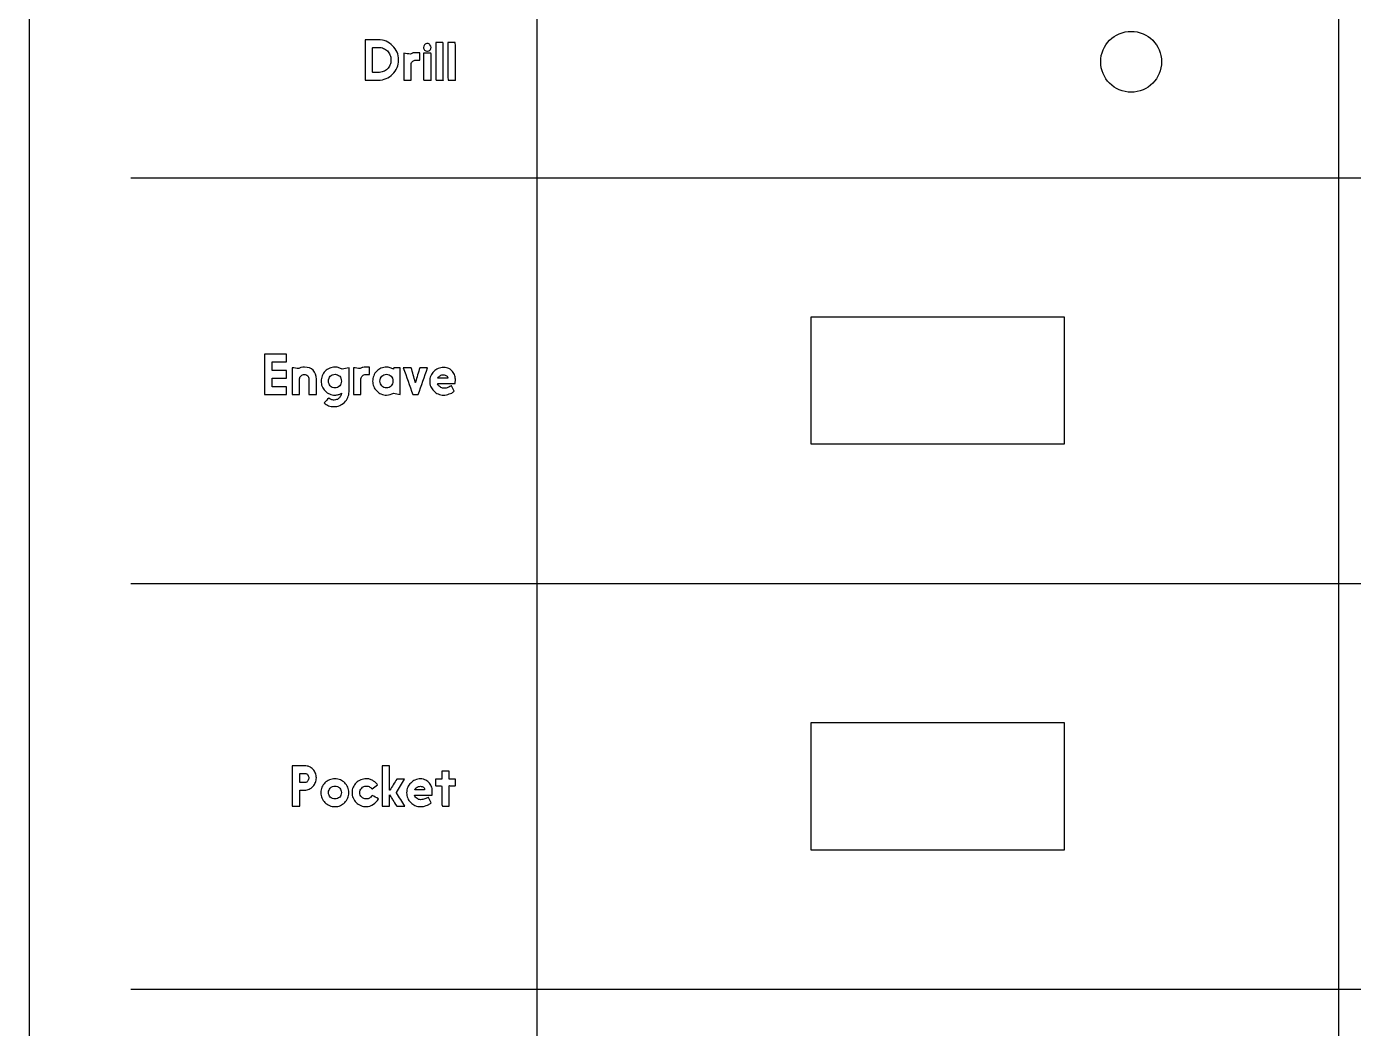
# Model space of a CAD drawing. Header units: millimetres. Extents: x 25 to 322, y 25 to 446.
# Drawn here: x 24.7 to 155.5, y 234.1 to 332.9 of the extents above; entities that cross this region are included whole.
import ezdxf

# ---------------------------------------------------------------- set-up
doc = ezdxf.new("R2010")
doc.units = ezdxf.units.MM
doc.header["$MEASUREMENT"] = 0
doc.layers.add('Work layer', color=254, linetype='Continuous', true_color=0xdddddd)

msp = doc.modelspace()

# ---------------------------------------------------------------- linework, layer by layer
at = {"layer": 'Work layer'}
for points in [[(75, 392), (75, 38)], [(154, 392), (154, 78)], [(35, 318), (312, 318)], [(35, 278), (312, 278)], [(35, 238), (312, 238)]]:
    msp.add_lwpolyline(points, dxfattribs=at)
for points in [[(102, 291.75), (127, 291.75), (127, 304.25), (102, 304.25)], [(102, 251.75), (127, 251.75), (127, 264.25), (102, 264.25)]]:
    msp.add_lwpolyline(points, close=True, dxfattribs=at)
msp.add_circle((133.57, 329.43), 3, dxfattribs=at)
msp.add_rational_spline([(25, 28), (25, 25), (28, 25), (173.5, 25), (319, 25), (322, 25), (322, 28), (322, 235), (322, 442), (322, 445), (319, 445), (173.5, 445), (28, 445), (25, 445), (25, 442), (25, 235), (25, 28)], [1, 0.707106781187, 1, 1, 1, 0.707106781187, 1, 1, 1, 0.707106781187, 1, 1, 1, 0.707106781187, 1, 1, 1], degree=2, knots=[0, 0, 0, 4.712389, 4.712389, 295.712389, 295.712389, 300.424778, 300.424778, 714.424778, 714.424778, 719.137167, 719.137167, 1010.137167, 1010.137167, 1014.849556, 1014.849556, 1428.849556, 1428.849556, 1428.849556], dxfattribs=at)
for points, degree, knots in [([(58.08, 331.6), (58.51, 331.6), (58.94, 331.6), (59.38, 331.6), (59.65, 331.6), (59.93, 331.55), (60.15, 331.45), (60.4, 331.32), (60.63, 331.2), (60.8, 331), (60.98, 330.82), (61.13, 330.62), (61.23, 330.38), (61.33, 330.15), (61.38, 329.88), (61.38, 329.6), (61.38, 329.32), (61.33, 329.07), (61.23, 328.85), (61.13, 328.6), (60.98, 328.4), (60.8, 328.2), (60.63, 328.02), (60.4, 327.88), (60.15, 327.77), (59.93, 327.68), (59.65, 327.62), (59.38, 327.62), (58.94, 327.62), (58.51, 327.62), (58.08, 327.62), (58.08, 328.95), (58.08, 330.27), (58.08, 331.6)], 3, [0, 0, 0, 0, 1, 1, 1, 2, 2, 2, 3, 3, 3, 4, 4, 4, 5, 5, 5, 6, 6, 6, 7, 7, 7, 8, 8, 8, 9, 9, 9, 10, 10, 10, 11, 11, 11, 11]), ([(59.38, 328.38), (59.55, 328.38), (59.73, 328.4), (59.88, 328.48), (60.03, 328.52), (60.15, 328.6), (60.28, 328.73), (60.38, 328.82), (60.48, 328.95), (60.53, 329.1), (60.6, 329.25), (60.63, 329.43), (60.63, 329.6), (60.63, 329.8), (60.6, 329.95), (60.53, 330.1), (60.48, 330.27), (60.4, 330.4), (60.28, 330.5), (60.18, 330.6), (60.05, 330.7), (59.9, 330.75), (59.75, 330.82), (59.58, 330.85), (59.4, 330.85), (59.22, 330.85), (59.03, 330.85), (58.85, 330.85), (58.83, 330.85), (58.83, 330.82), (58.83, 330.82), (58.83, 330.02), (58.83, 329.21), (58.83, 328.4), (58.83, 328.38), (58.83, 328.38), (58.85, 328.38), (59.03, 328.38), (59.2, 328.38), (59.38, 328.38)], 3, [0, 0, 0, 0, 1, 1, 1, 2, 2, 2, 3, 3, 3, 4, 4, 4, 5, 5, 5, 6, 6, 6, 7, 7, 7, 8, 8, 8, 9, 9, 9, 10, 10, 10, 11, 11, 11, 12, 12, 12, 13, 13, 13, 13]), ([(63.85, 330.85), (63.85, 330.95), (63.88, 331.02), (63.95, 331.1), (64.03, 331.18), (64.13, 331.23), (64.23, 331.23), (64.3, 331.23), (64.4, 331.18), (64.48, 331.1), (64.55, 331.02), (64.58, 330.95), (64.58, 330.85), (64.58, 330.75), (64.55, 330.65), (64.48, 330.57), (64.4, 330.5), (64.3, 330.48), (64.23, 330.48), (64.13, 330.48), (64.03, 330.5), (63.95, 330.57), (63.88, 330.65), (63.85, 330.75), (63.85, 330.85)], 3, [0, 0, 0, 0, 1, 1, 1, 2, 2, 2, 3, 3, 3, 4, 4, 4, 5, 5, 5, 6, 6, 6, 7, 7, 7, 8, 8, 8, 8]), ([(65.05, 331.32), (65.41, 331.32), (65.78, 331.32), (65.78, 329.48), (65.78, 327.62), (65.41, 327.62), (65.05, 327.62), (65.05, 329.48), (65.05, 331.32)], 2, [0, 0, 0, 1, 1, 2, 2, 3, 3, 4, 4, 4]), ([(66.25, 331.32), (66.61, 331.32), (66.98, 331.32), (66.98, 329.48), (66.98, 327.62), (66.61, 327.62), (66.25, 327.62), (66.25, 329.48), (66.25, 331.32)], 2, [0, 0, 0, 1, 1, 2, 2, 3, 3, 4, 4, 4]), ([(61.9, 330.27), (62.12, 330.24), (62.33, 330.21), (62.55, 330.18), (62.63, 330.23), (62.73, 330.27), (62.8, 330.3), (62.9, 330.3), (63, 330.32), (63.08, 330.32), (63.21, 330.32), (63.34, 330.32), (63.48, 330.32), (63.48, 330.08), (63.48, 329.84), (63.48, 329.6), (63.34, 329.6), (63.21, 329.6), (63.08, 329.6), (62.98, 329.6), (62.85, 329.55), (62.78, 329.48), (62.68, 329.4), (62.63, 329.3), (62.63, 329.18), (62.63, 328.66), (62.63, 328.14), (62.63, 327.62), (62.38, 327.62), (62.14, 327.62), (61.9, 327.62), (61.9, 328.51), (61.9, 329.39), (61.9, 330.27)], 3, [0, 0, 0, 0, 1, 1, 1, 2, 2, 2, 3, 3, 3, 4, 4, 4, 5, 5, 5, 6, 6, 6, 7, 7, 7, 8, 8, 8, 9, 9, 9, 10, 10, 10, 11, 11, 11, 11]), ([(63.85, 330.27), (64.21, 330.27), (64.58, 330.27), (64.58, 328.95), (64.58, 327.62), (64.21, 327.62), (63.85, 327.62), (63.85, 328.95), (63.85, 330.27)], 2, [0, 0, 0, 1, 1, 2, 2, 3, 3, 4, 4, 4]), ([(48.93, 297.4), (48.93, 297.38), (48.93, 297.38), (48.95, 297.38), (49.42, 297.38), (49.88, 297.38), (50.35, 297.38), (50.35, 297.12), (50.35, 296.88), (50.35, 296.62), (49.63, 296.62), (48.9, 296.62), (48.18, 296.62), (48.18, 297.95), (48.18, 299.27), (48.18, 300.6), (48.9, 300.6), (49.63, 300.6), (50.35, 300.6), (50.35, 300.35), (50.35, 300.1), (50.35, 299.85), (49.88, 299.85), (49.42, 299.85), (48.95, 299.85), (48.93, 299.85), (48.93, 299.82), (48.93, 299.82), (48.93, 299.56), (48.93, 299.29), (48.93, 299.02), (48.93, 299), (48.93, 299), (48.95, 299), (49.42, 299), (49.88, 299), (50.35, 299), (50.35, 298.75), (50.35, 298.5), (50.35, 298.25), (49.88, 298.25), (49.42, 298.25), (48.95, 298.25), (48.93, 298.25), (48.93, 298.23), (48.93, 298.23), (48.93, 297.95), (48.93, 297.68), (48.93, 297.4)], 3, [0, 0, 0, 0, 1, 1, 1, 2, 2, 2, 3, 3, 3, 4, 4, 4, 5, 5, 5, 6, 6, 6, 7, 7, 7, 8, 8, 8, 9, 9, 9, 10, 10, 10, 11, 11, 11, 12, 12, 12, 13, 13, 13, 14, 14, 14, 15, 15, 15, 16, 16, 16, 16]), ([(50.9, 299.27), (51.12, 299.24), (51.33, 299.21), (51.55, 299.18), (51.63, 299.23), (51.73, 299.27), (51.8, 299.3), (51.9, 299.3), (52, 299.32), (52.1, 299.32), (52.48, 299.32), (52.75, 299.23), (52.98, 299.02), (53.18, 298.8), (53.28, 298.52), (53.28, 298.15), (53.28, 297.64), (53.28, 297.13), (53.28, 296.62), (53.03, 296.62), (52.79, 296.62), (52.55, 296.62), (52.55, 297.13), (52.55, 297.64), (52.55, 298.15), (52.55, 298.27), (52.5, 298.38), (52.43, 298.48), (52.33, 298.55), (52.23, 298.6), (52.1, 298.6), (51.98, 298.6), (51.85, 298.55), (51.78, 298.48), (51.68, 298.4), (51.63, 298.3), (51.63, 298.18), (51.63, 297.66), (51.63, 297.14), (51.63, 296.62), (51.38, 296.62), (51.14, 296.62), (50.9, 296.62), (50.9, 297.51), (50.9, 298.39), (50.9, 299.27)], 3, [0, 0, 0, 0, 1, 1, 1, 2, 2, 2, 3, 3, 3, 4, 4, 4, 5, 5, 5, 6, 6, 6, 7, 7, 7, 8, 8, 8, 9, 9, 9, 10, 10, 10, 11, 11, 11, 12, 12, 12, 13, 13, 13, 14, 14, 14, 15, 15, 15, 15]), ([(54.5, 296.27), (54.58, 296.23), (54.65, 296.18), (54.73, 296.15), (54.83, 296.1), (54.93, 296.07), (55.03, 296.07), (55.13, 296.07), (55.2, 296.1), (55.28, 296.12), (55.38, 296.15), (55.45, 296.2), (55.5, 296.27), (55.58, 296.32), (55.63, 296.4), (55.68, 296.48), (55.73, 296.55), (55.75, 296.62), (55.75, 296.73), (55.75, 296.73), (55.75, 296.74), (55.75, 296.75), (55.65, 296.68), (55.55, 296.65), (55.45, 296.62), (55.35, 296.6), (55.23, 296.57), (55.1, 296.57), (54.93, 296.57), (54.75, 296.6), (54.58, 296.68), (54.43, 296.75), (54.28, 296.85), (54.15, 296.98), (54.03, 297.1), (53.93, 297.25), (53.85, 297.43), (53.78, 297.57), (53.75, 297.75), (53.75, 297.95), (53.75, 298.12), (53.8, 298.3), (53.85, 298.48), (53.93, 298.65), (54.03, 298.8), (54.15, 298.93), (54.28, 299.05), (54.43, 299.15), (54.6, 299.23), (54.75, 299.27), (54.93, 299.32), (55.13, 299.32), (55.25, 299.32), (55.4, 299.3), (55.5, 299.27), (55.63, 299.23), (55.73, 299.18), (55.83, 299.12), (56.05, 299.18), (56.28, 299.23), (56.5, 299.27), (56.5, 298.48), (56.5, 297.69), (56.5, 296.9), (56.5, 296.7), (56.45, 296.5), (56.38, 296.32), (56.3, 296.15), (56.2, 296), (56.05, 295.85), (55.93, 295.73), (55.75, 295.62), (55.58, 295.55), (55.4, 295.45), (55.2, 295.43), (55, 295.43), (54.83, 295.43), (54.65, 295.45), (54.48, 295.52), (54.33, 295.6), (54.18, 295.68), (54.05, 295.8), (54.2, 295.96), (54.35, 296.12), (54.5, 296.27)], 3, [0, 0, 0, 0, 1.035714, 1.035714, 1.035714, 2.071429, 2.071429, 2.071429, 3.107143, 3.107143, 3.107143, 4.142857, 4.142857, 4.142857, 5.178571, 5.178571, 5.178571, 6.214286, 6.214286, 6.214286, 7.25, 7.25, 7.25, 8.285714, 8.285714, 8.285714, 9.321429, 9.321429, 9.321429, 10.357143, 10.357143, 10.357143, 11.392857, 11.392857, 11.392857, 12.428571, 12.428571, 12.428571, 13.464286, 13.464286, 13.464286, 14.5, 14.5, 14.5, 15.535714, 15.535714, 15.535714, 16.571429, 16.571429, 16.571429, 17.607143, 17.607143, 17.607143, 18.642857, 18.642857, 18.642857, 19.678571, 19.678571, 19.678571, 20.714286, 20.714286, 20.714286, 21.75, 21.75, 21.75, 22.785714, 22.785714, 22.785714, 23.821429, 23.821429, 23.821429, 24.857143, 24.857143, 24.857143, 25.892857, 25.892857, 25.892857, 26.928571, 26.928571, 26.928571, 27.964286, 27.964286, 27.964286, 29, 29, 29, 29]), ([(54.48, 297.95), (54.48, 297.85), (54.5, 297.77), (54.53, 297.68), (54.55, 297.6), (54.6, 297.52), (54.65, 297.48), (54.73, 297.4), (54.78, 297.35), (54.85, 297.32), (54.95, 297.3), (55.03, 297.27), (55.13, 297.27), (55.2, 297.27), (55.28, 297.3), (55.38, 297.32), (55.45, 297.35), (55.5, 297.4), (55.58, 297.48), (55.63, 297.52), (55.68, 297.6), (55.7, 297.68), (55.73, 297.77), (55.75, 297.85), (55.75, 297.95), (55.75, 298.05), (55.73, 298.12), (55.7, 298.23), (55.68, 298.3), (55.63, 298.38), (55.58, 298.43), (55.5, 298.5), (55.45, 298.52), (55.38, 298.57), (55.28, 298.6), (55.2, 298.62), (55.13, 298.62), (55.03, 298.62), (54.95, 298.6), (54.85, 298.57), (54.78, 298.52), (54.73, 298.5), (54.65, 298.43), (54.6, 298.38), (54.55, 298.3), (54.53, 298.23), (54.5, 298.12), (54.48, 298.05), (54.48, 297.95)], 3, [0, 0, 0, 0, 1, 1, 1, 2, 2, 2, 3, 3, 3, 4, 4, 4, 5, 5, 5, 6, 6, 6, 7, 7, 7, 8, 8, 8, 9, 9, 9, 10, 10, 10, 11, 11, 11, 12, 12, 12, 13, 13, 13, 14, 14, 14, 15, 15, 15, 16, 16, 16, 16]), ([(56.95, 299.27), (57.17, 299.24), (57.38, 299.21), (57.6, 299.18), (57.68, 299.23), (57.78, 299.27), (57.85, 299.3), (57.95, 299.3), (58.05, 299.32), (58.13, 299.32), (58.26, 299.32), (58.39, 299.32), (58.53, 299.32), (58.53, 299.08), (58.53, 298.84), (58.53, 298.6), (58.39, 298.6), (58.26, 298.6), (58.13, 298.6), (58.03, 298.6), (57.9, 298.55), (57.83, 298.48), (57.73, 298.4), (57.68, 298.3), (57.68, 298.18), (57.68, 297.66), (57.68, 297.14), (57.68, 296.62), (57.43, 296.62), (57.19, 296.62), (56.95, 296.62), (56.95, 297.51), (56.95, 298.39), (56.95, 299.27)], 3, [0, 0, 0, 0, 1, 1, 1, 2, 2, 2, 3, 3, 3, 4, 4, 4, 5, 5, 5, 6, 6, 6, 7, 7, 7, 8, 8, 8, 9, 9, 9, 10, 10, 10, 11, 11, 11, 11]), ([(58.83, 297.95), (58.83, 298.12), (58.85, 298.3), (58.93, 298.48), (59, 298.65), (59.1, 298.8), (59.23, 298.93), (59.35, 299.05), (59.5, 299.15), (59.65, 299.23), (59.83, 299.27), (60, 299.32), (60.18, 299.32), (60.3, 299.32), (60.43, 299.3), (60.55, 299.27), (60.68, 299.23), (60.78, 299.18), (60.88, 299.12), (60.88, 299.18), (60.89, 299.23), (60.9, 299.27), (61.12, 299.27), (61.33, 299.27), (61.55, 299.27), (61.55, 298.39), (61.55, 297.51), (61.55, 296.62), (61.33, 296.68), (61.12, 296.73), (60.9, 296.77), (60.68, 296.65), (60.45, 296.57), (60.18, 296.57), (60, 296.57), (59.83, 296.6), (59.65, 296.68), (59.5, 296.75), (59.35, 296.85), (59.23, 296.98), (59.1, 297.1), (59, 297.25), (58.93, 297.43), (58.85, 297.57), (58.83, 297.75), (58.83, 297.95)], 3, [0, 0, 0, 0, 1, 1, 1, 2, 2, 2, 3, 3, 3, 4, 4, 4, 5, 5, 5, 6, 6, 6, 7, 7, 7, 8, 8, 8, 9, 9, 9, 10, 10, 10, 11, 11, 11, 12, 12, 12, 13, 13, 13, 14, 14, 14, 15, 15, 15, 15]), ([(59.55, 297.95), (59.55, 297.85), (59.58, 297.77), (59.6, 297.68), (59.63, 297.6), (59.68, 297.52), (59.73, 297.48), (59.8, 297.4), (59.85, 297.35), (59.93, 297.32), (60.03, 297.3), (60.1, 297.27), (60.2, 297.27), (60.28, 297.27), (60.35, 297.3), (60.45, 297.32), (60.53, 297.35), (60.58, 297.4), (60.65, 297.48), (60.7, 297.52), (60.75, 297.6), (60.78, 297.68), (60.8, 297.77), (60.83, 297.85), (60.83, 297.95), (60.83, 298.05), (60.8, 298.12), (60.78, 298.23), (60.75, 298.3), (60.7, 298.38), (60.65, 298.43), (60.58, 298.5), (60.53, 298.52), (60.45, 298.57), (60.35, 298.6), (60.28, 298.62), (60.2, 298.62), (60.1, 298.62), (60.03, 298.6), (59.93, 298.57), (59.85, 298.52), (59.8, 298.5), (59.73, 298.43), (59.68, 298.38), (59.63, 298.3), (59.6, 298.23), (59.58, 298.12), (59.55, 298.05), (59.55, 297.95)], 3, [0, 0, 0, 0, 1, 1, 1, 2, 2, 2, 3, 3, 3, 4, 4, 4, 5, 5, 5, 6, 6, 6, 7, 7, 7, 8, 8, 8, 9, 9, 9, 10, 10, 10, 11, 11, 11, 12, 12, 12, 13, 13, 13, 14, 14, 14, 15, 15, 15, 16, 16, 16, 16]), ([(64.25, 299.27), (63.94, 298.39), (63.63, 297.51), (63.33, 296.62), (63.14, 296.62), (62.96, 296.62), (62.78, 296.62), (62.47, 297.51), (62.16, 298.39), (61.85, 299.27), (62.11, 299.27), (62.37, 299.27), (62.63, 299.27), (62.76, 298.8), (62.89, 298.32), (63.03, 297.85), (63.03, 297.82), (63.03, 297.82), (63.05, 297.82), (63.05, 297.82), (63.05, 297.82), (63.05, 297.85), (63.19, 298.32), (63.33, 298.8), (63.48, 299.27), (63.73, 299.27), (63.99, 299.27), (64.25, 299.27)], 3, [0, 0, 0, 0, 1.111111, 1.111111, 1.111111, 2.222222, 2.222222, 2.222222, 3.333333, 3.333333, 3.333333, 4.444444, 4.444444, 4.444444, 5.555556, 5.555556, 5.555556, 6.666667, 6.666667, 6.666667, 7.777778, 7.777778, 7.777778, 8.888889, 8.888889, 8.888889, 10, 10, 10, 10]), ([(65.83, 297.25), (66, 297.25), (66.13, 297.27), (66.25, 297.32), (66.38, 297.38), (66.48, 297.43), (66.58, 297.48), (66.58, 297.48), (66.59, 297.48), (66.6, 297.48), (66.68, 297.3), (66.77, 297.12), (66.85, 296.95), (66.78, 296.88), (66.7, 296.82), (66.63, 296.77), (66.55, 296.73), (66.45, 296.7), (66.38, 296.68), (66.28, 296.62), (66.18, 296.62), (66.1, 296.6), (66, 296.57), (65.9, 296.57), (65.83, 296.57), (65.63, 296.57), (65.45, 296.6), (65.28, 296.68), (65.13, 296.75), (64.98, 296.85), (64.85, 296.98), (64.73, 297.1), (64.63, 297.25), (64.55, 297.4), (64.48, 297.57), (64.45, 297.75), (64.45, 297.95), (64.45, 298.12), (64.48, 298.3), (64.55, 298.48), (64.63, 298.65), (64.73, 298.77), (64.85, 298.9), (64.98, 299.02), (65.13, 299.12), (65.28, 299.2), (65.45, 299.25), (65.63, 299.3), (65.8, 299.3), (66.03, 299.3), (66.2, 299.25), (66.35, 299.18), (66.5, 299.1), (66.6, 299), (66.7, 298.88), (66.8, 298.75), (66.88, 298.62), (66.93, 298.48), (66.98, 298.32), (66.98, 298.18), (66.98, 298.02), (66.98, 297.9), (66.98, 297.8), (66.95, 297.7), (66.38, 297.7), (65.82, 297.7), (65.25, 297.7), (65.25, 297.7), (65.23, 297.7), (65.23, 297.68), (65.28, 297.55), (65.35, 297.45), (65.48, 297.38), (65.58, 297.3), (65.68, 297.25), (65.83, 297.25)], 3, [0, 0, 0, 0, 1, 1, 1, 2, 2, 2, 3, 3, 3, 4, 4, 4, 5, 5, 5, 6, 6, 6, 7, 7, 7, 8, 8, 8, 9, 9, 9, 10, 10, 10, 11, 11, 11, 12, 12, 12, 13, 13, 13, 14, 14, 14, 15, 15, 15, 16, 16, 16, 17, 17, 17, 18, 18, 18, 19, 19, 19, 20, 20, 20, 21, 21, 21, 22, 22, 22, 23, 23, 23, 24, 24, 24, 25, 25, 25, 25]), ([(65.8, 298.57), (65.68, 298.57), (65.58, 298.55), (65.48, 298.48), (65.38, 298.43), (65.3, 298.35), (65.25, 298.25), (65.25, 298.23), (65.25, 298.23), (65.28, 298.23), (65.58, 298.23), (65.89, 298.23), (66.2, 298.23), (66.23, 298.23), (66.23, 298.23), (66.23, 298.23), (66.23, 298.32), (66.2, 298.4), (66.1, 298.48), (66.03, 298.52), (65.93, 298.57), (65.8, 298.57)], 3, [0, 0, 0, 0, 1.285714, 1.285714, 1.285714, 2.571429, 2.571429, 2.571429, 3.857143, 3.857143, 3.857143, 5.142857, 5.142857, 5.142857, 6.428571, 6.428571, 6.428571, 7.714286, 7.714286, 7.714286, 9, 9, 9, 9]), ([(50.9, 260.02), (51.31, 260.02), (51.72, 260.02), (52.13, 260.02), (52.3, 260.02), (52.45, 260), (52.6, 259.93), (52.73, 259.87), (52.85, 259.77), (52.95, 259.68), (53.05, 259.57), (53.13, 259.45), (53.2, 259.3), (53.25, 259.15), (53.28, 259), (53.28, 258.82), (53.28, 258.68), (53.25, 258.5), (53.2, 258.37), (53.13, 258.23), (53.05, 258.1), (52.95, 257.98), (52.85, 257.87), (52.73, 257.77), (52.58, 257.73), (52.45, 257.65), (52.28, 257.62), (52.13, 257.62), (51.98, 257.62), (51.83, 257.62), (51.68, 257.62), (51.65, 257.62), (51.65, 257.6), (51.65, 257.6), (51.65, 257.08), (51.65, 256.57), (51.65, 256.05), (51.4, 256.05), (51.15, 256.05), (50.9, 256.05), (50.9, 257.37), (50.9, 258.7), (50.9, 260.02)], 3, [0, 0, 0, 0, 1, 1, 1, 2, 2, 2, 3, 3, 3, 4, 4, 4, 5, 5, 5, 6, 6, 6, 7, 7, 7, 8, 8, 8, 9, 9, 9, 10, 10, 10, 11, 11, 11, 12, 12, 12, 13, 13, 13, 14, 14, 14, 14]), ([(51.65, 258.4), (51.65, 258.37), (51.65, 258.37), (51.68, 258.37), (51.83, 258.37), (51.98, 258.37), (52.13, 258.37), (52.2, 258.37), (52.28, 258.4), (52.33, 258.42), (52.38, 258.45), (52.4, 258.5), (52.45, 258.55), (52.48, 258.57), (52.5, 258.65), (52.5, 258.7), (52.53, 258.75), (52.53, 258.8), (52.53, 258.82), (52.53, 258.87), (52.53, 258.93), (52.5, 258.98), (52.5, 259.02), (52.48, 259.07), (52.45, 259.12), (52.4, 259.15), (52.38, 259.2), (52.33, 259.23), (52.28, 259.25), (52.2, 259.27), (52.13, 259.27), (51.98, 259.27), (51.83, 259.27), (51.68, 259.27), (51.65, 259.27), (51.65, 259.25), (51.65, 259.25), (51.65, 258.97), (51.65, 258.68), (51.65, 258.4)], 3, [0, 0, 0, 0, 1, 1, 1, 2, 2, 2, 3, 3, 3, 4, 4, 4, 5, 5, 5, 6, 6, 6, 7, 7, 7, 8, 8, 8, 9, 9, 9, 10, 10, 10, 11, 11, 11, 12, 12, 12, 13, 13, 13, 13]), ([(60.5, 257.62), (60.5, 257.62), (60.53, 257.62), (60.53, 257.62), (60.75, 257.98), (60.98, 258.34), (61.2, 258.7), (61.46, 258.7), (61.72, 258.7), (61.98, 258.7), (61.71, 258.27), (61.44, 257.83), (61.18, 257.4), (61.18, 257.4), (61.18, 257.37), (61.18, 257.37), (61.18, 257.37), (61.18, 257.37), (61.18, 257.35), (61.45, 256.92), (61.73, 256.48), (62, 256.05), (61.73, 256.05), (61.47, 256.05), (61.2, 256.05), (61.05, 256.27), (60.93, 256.48), (60.83, 256.62), (60.75, 256.75), (60.68, 256.87), (60.63, 256.95), (60.58, 257.05), (60.53, 257.1), (60.5, 257.15), (60.5, 257.15), (60.5, 257.12), (60.5, 257.12), (60.5, 256.77), (60.5, 256.41), (60.5, 256.05), (60.26, 256.05), (60.02, 256.05), (59.78, 256.05), (59.78, 257.37), (59.78, 258.7), (59.78, 260.02), (60.02, 260.02), (60.26, 260.02), (60.5, 260.02), (60.5, 259.23), (60.5, 258.42), (60.5, 257.62)], 3, [0, 0, 0, 0, 1.058824, 1.058824, 1.058824, 2.117647, 2.117647, 2.117647, 3.176471, 3.176471, 3.176471, 4.235294, 4.235294, 4.235294, 5.294118, 5.294118, 5.294118, 6.352941, 6.352941, 6.352941, 7.411765, 7.411765, 7.411765, 8.470588, 8.470588, 8.470588, 9.529412, 9.529412, 9.529412, 10.588235, 10.588235, 10.588235, 11.647059, 11.647059, 11.647059, 12.705882, 12.705882, 12.705882, 13.764706, 13.764706, 13.764706, 14.823529, 14.823529, 14.823529, 15.882353, 15.882353, 15.882353, 16.941176, 16.941176, 16.941176, 18, 18, 18, 18]), ([(65.65, 259.48), (66.01, 259.48), (66.38, 259.48), (66.38, 259.09), (66.38, 258.7), (66.68, 258.7), (66.98, 258.7), (66.98, 258.37), (66.98, 258.05), (66.68, 258.05), (66.38, 258.05), (66.38, 257.05), (66.38, 256.05), (66.01, 256.05), (65.65, 256.05), (65.65, 257.05), (65.65, 258.05), (65.34, 258.05), (65.03, 258.05), (65.03, 258.37), (65.03, 258.7), (65.34, 258.7), (65.65, 258.7), (65.65, 259.09), (65.65, 259.48)], 2, [0, 0, 0, 1, 1, 2, 2, 3, 3, 4, 4, 5, 5, 6, 6, 7, 7, 8, 8, 9, 9, 10, 10, 11, 11, 12, 12, 12]), ([(53.73, 257.37), (53.73, 257.57), (53.75, 257.75), (53.83, 257.9), (53.9, 258.07), (54, 258.23), (54.13, 258.35), (54.25, 258.48), (54.4, 258.57), (54.58, 258.65), (54.73, 258.7), (54.93, 258.75), (55.1, 258.75), (55.3, 258.75), (55.48, 258.7), (55.65, 258.65), (55.8, 258.57), (55.95, 258.48), (56.08, 258.35), (56.2, 258.23), (56.3, 258.07), (56.38, 257.9), (56.45, 257.75), (56.48, 257.57), (56.48, 257.37), (56.48, 257.18), (56.45, 257), (56.38, 256.85), (56.3, 256.68), (56.2, 256.52), (56.08, 256.4), (55.95, 256.27), (55.8, 256.18), (55.65, 256.1), (55.48, 256.02), (55.3, 256), (55.1, 256), (54.93, 256), (54.73, 256.02), (54.58, 256.1), (54.4, 256.18), (54.25, 256.27), (54.13, 256.4), (54, 256.52), (53.9, 256.68), (53.83, 256.85), (53.75, 257), (53.73, 257.18), (53.73, 257.37)], 3, [0, 0, 0, 0, 1, 1, 1, 2, 2, 2, 3, 3, 3, 4, 4, 4, 5, 5, 5, 6, 6, 6, 7, 7, 7, 8, 8, 8, 9, 9, 9, 10, 10, 10, 11, 11, 11, 12, 12, 12, 13, 13, 13, 14, 14, 14, 15, 15, 15, 16, 16, 16, 16]), ([(54.48, 257.4), (54.48, 257.3), (54.5, 257.2), (54.53, 257.12), (54.55, 257.05), (54.6, 257), (54.65, 256.93), (54.73, 256.87), (54.78, 256.82), (54.88, 256.8), (54.95, 256.77), (55.03, 256.75), (55.13, 256.75), (55.2, 256.75), (55.28, 256.77), (55.35, 256.8), (55.45, 256.82), (55.5, 256.87), (55.58, 256.93), (55.63, 257), (55.68, 257.05), (55.7, 257.12), (55.73, 257.2), (55.75, 257.3), (55.75, 257.4), (55.75, 257.48), (55.73, 257.55), (55.7, 257.62), (55.68, 257.7), (55.63, 257.77), (55.58, 257.82), (55.5, 257.9), (55.45, 257.95), (55.35, 257.98), (55.28, 258), (55.2, 258.02), (55.13, 258.02), (55.03, 258.02), (54.95, 258), (54.88, 257.98), (54.78, 257.95), (54.73, 257.9), (54.65, 257.82), (54.6, 257.77), (54.55, 257.7), (54.53, 257.62), (54.5, 257.55), (54.48, 257.48), (54.48, 257.4)], 3, [0, 0, 0, 0, 1, 1, 1, 2, 2, 2, 3, 3, 3, 4, 4, 4, 5, 5, 5, 6, 6, 6, 7, 7, 7, 8, 8, 8, 9, 9, 9, 10, 10, 10, 11, 11, 11, 12, 12, 12, 13, 13, 13, 14, 14, 14, 15, 15, 15, 16, 16, 16, 16]), ([(58.18, 258.75), (58.3, 258.75), (58.43, 258.73), (58.53, 258.7), (58.65, 258.68), (58.75, 258.62), (58.85, 258.57), (58.95, 258.5), (59.03, 258.45), (59.1, 258.37), (59.2, 258.3), (59.25, 258.23), (59.3, 258.15), (59.13, 258.02), (58.95, 257.88), (58.78, 257.75), (58.75, 257.77), (58.7, 257.8), (58.68, 257.85), (58.65, 257.87), (58.6, 257.9), (58.55, 257.93), (58.5, 257.95), (58.45, 257.98), (58.4, 258), (58.35, 258.02), (58.28, 258.02), (58.2, 258.02), (58.1, 258.02), (58.03, 258), (57.95, 257.98), (57.88, 257.95), (57.8, 257.9), (57.75, 257.82), (57.68, 257.77), (57.63, 257.7), (57.6, 257.62), (57.58, 257.55), (57.55, 257.48), (57.55, 257.4), (57.55, 257.3), (57.58, 257.2), (57.6, 257.12), (57.63, 257.05), (57.68, 257), (57.75, 256.93), (57.8, 256.87), (57.88, 256.82), (57.95, 256.8), (58.03, 256.77), (58.1, 256.75), (58.2, 256.75), (58.33, 256.75), (58.43, 256.77), (58.53, 256.82), (58.6, 256.9), (58.7, 256.98), (58.78, 257.1), (58.98, 256.99), (59.19, 256.88), (59.4, 256.77), (59.28, 256.55), (59.13, 256.35), (58.9, 256.23), (58.7, 256.07), (58.45, 256), (58.18, 256), (58, 256), (57.83, 256.02), (57.65, 256.1), (57.48, 256.18), (57.33, 256.27), (57.2, 256.4), (57.08, 256.52), (56.98, 256.68), (56.9, 256.85), (56.83, 257), (56.8, 257.18), (56.8, 257.37), (56.8, 257.57), (56.83, 257.75), (56.9, 257.9), (56.98, 258.07), (57.08, 258.23), (57.2, 258.35), (57.33, 258.48), (57.48, 258.57), (57.65, 258.65), (57.83, 258.7), (58, 258.75), (58.18, 258.75)], 3, [0, 0, 0, 0, 1, 1, 1, 2, 2, 2, 3, 3, 3, 4, 4, 4, 5, 5, 5, 6, 6, 6, 7, 7, 7, 8, 8, 8, 9, 9, 9, 10, 10, 10, 11, 11, 11, 12, 12, 12, 13, 13, 13, 14, 14, 14, 15, 15, 15, 16, 16, 16, 17, 17, 17, 18, 18, 18, 19, 19, 19, 20, 20, 20, 21, 21, 21, 22, 22, 22, 23, 23, 23, 24, 24, 24, 25, 25, 25, 26, 26, 26, 27, 27, 27, 28, 28, 28, 29, 29, 29, 30, 30, 30, 30]), ([(63.55, 256.68), (63.73, 256.68), (63.85, 256.7), (63.98, 256.75), (64.1, 256.8), (64.2, 256.85), (64.3, 256.9), (64.31, 256.9), (64.32, 256.9), (64.33, 256.9), (64.41, 256.73), (64.49, 256.55), (64.58, 256.37), (64.5, 256.3), (64.43, 256.25), (64.35, 256.2), (64.28, 256.15), (64.18, 256.12), (64.1, 256.1), (64, 256.05), (63.9, 256.05), (63.83, 256.02), (63.73, 256), (63.63, 256), (63.55, 256), (63.35, 256), (63.18, 256.02), (63, 256.1), (62.85, 256.18), (62.7, 256.27), (62.58, 256.4), (62.45, 256.52), (62.35, 256.68), (62.28, 256.82), (62.2, 257), (62.18, 257.18), (62.18, 257.37), (62.18, 257.55), (62.2, 257.73), (62.28, 257.9), (62.35, 258.07), (62.45, 258.2), (62.58, 258.32), (62.7, 258.45), (62.85, 258.55), (63, 258.62), (63.18, 258.68), (63.35, 258.73), (63.53, 258.73), (63.75, 258.73), (63.93, 258.68), (64.08, 258.6), (64.23, 258.52), (64.33, 258.42), (64.43, 258.3), (64.53, 258.18), (64.6, 258.05), (64.65, 257.9), (64.7, 257.75), (64.7, 257.6), (64.7, 257.45), (64.7, 257.32), (64.7, 257.23), (64.68, 257.12), (64.11, 257.12), (63.54, 257.12), (62.98, 257.12), (62.98, 257.12), (62.95, 257.12), (62.95, 257.1), (63, 256.98), (63.08, 256.87), (63.2, 256.8), (63.3, 256.73), (63.4, 256.68), (63.55, 256.68)], 3, [0, 0, 0, 0, 1, 1, 1, 2, 2, 2, 3, 3, 3, 4, 4, 4, 5, 5, 5, 6, 6, 6, 7, 7, 7, 8, 8, 8, 9, 9, 9, 10, 10, 10, 11, 11, 11, 12, 12, 12, 13, 13, 13, 14, 14, 14, 15, 15, 15, 16, 16, 16, 17, 17, 17, 18, 18, 18, 19, 19, 19, 20, 20, 20, 21, 21, 21, 22, 22, 22, 23, 23, 23, 24, 24, 24, 25, 25, 25, 25]), ([(63.53, 258), (63.4, 258), (63.3, 257.98), (63.2, 257.9), (63.1, 257.85), (63.03, 257.77), (62.98, 257.68), (62.98, 257.65), (62.98, 257.65), (63, 257.65), (63.31, 257.65), (63.62, 257.65), (63.93, 257.65), (63.95, 257.65), (63.95, 257.65), (63.95, 257.65), (63.95, 257.75), (63.93, 257.82), (63.83, 257.9), (63.75, 257.95), (63.65, 258), (63.53, 258)], 3, [0, 0, 0, 0, 1.285714, 1.285714, 1.285714, 2.571429, 2.571429, 2.571429, 3.857143, 3.857143, 3.857143, 5.142857, 5.142857, 5.142857, 6.428571, 6.428571, 6.428571, 7.714286, 7.714286, 7.714286, 9, 9, 9, 9])]:
    msp.add_open_spline(points, degree=degree, knots=knots, dxfattribs=at)

doc.saveas('drawing.dxf')
